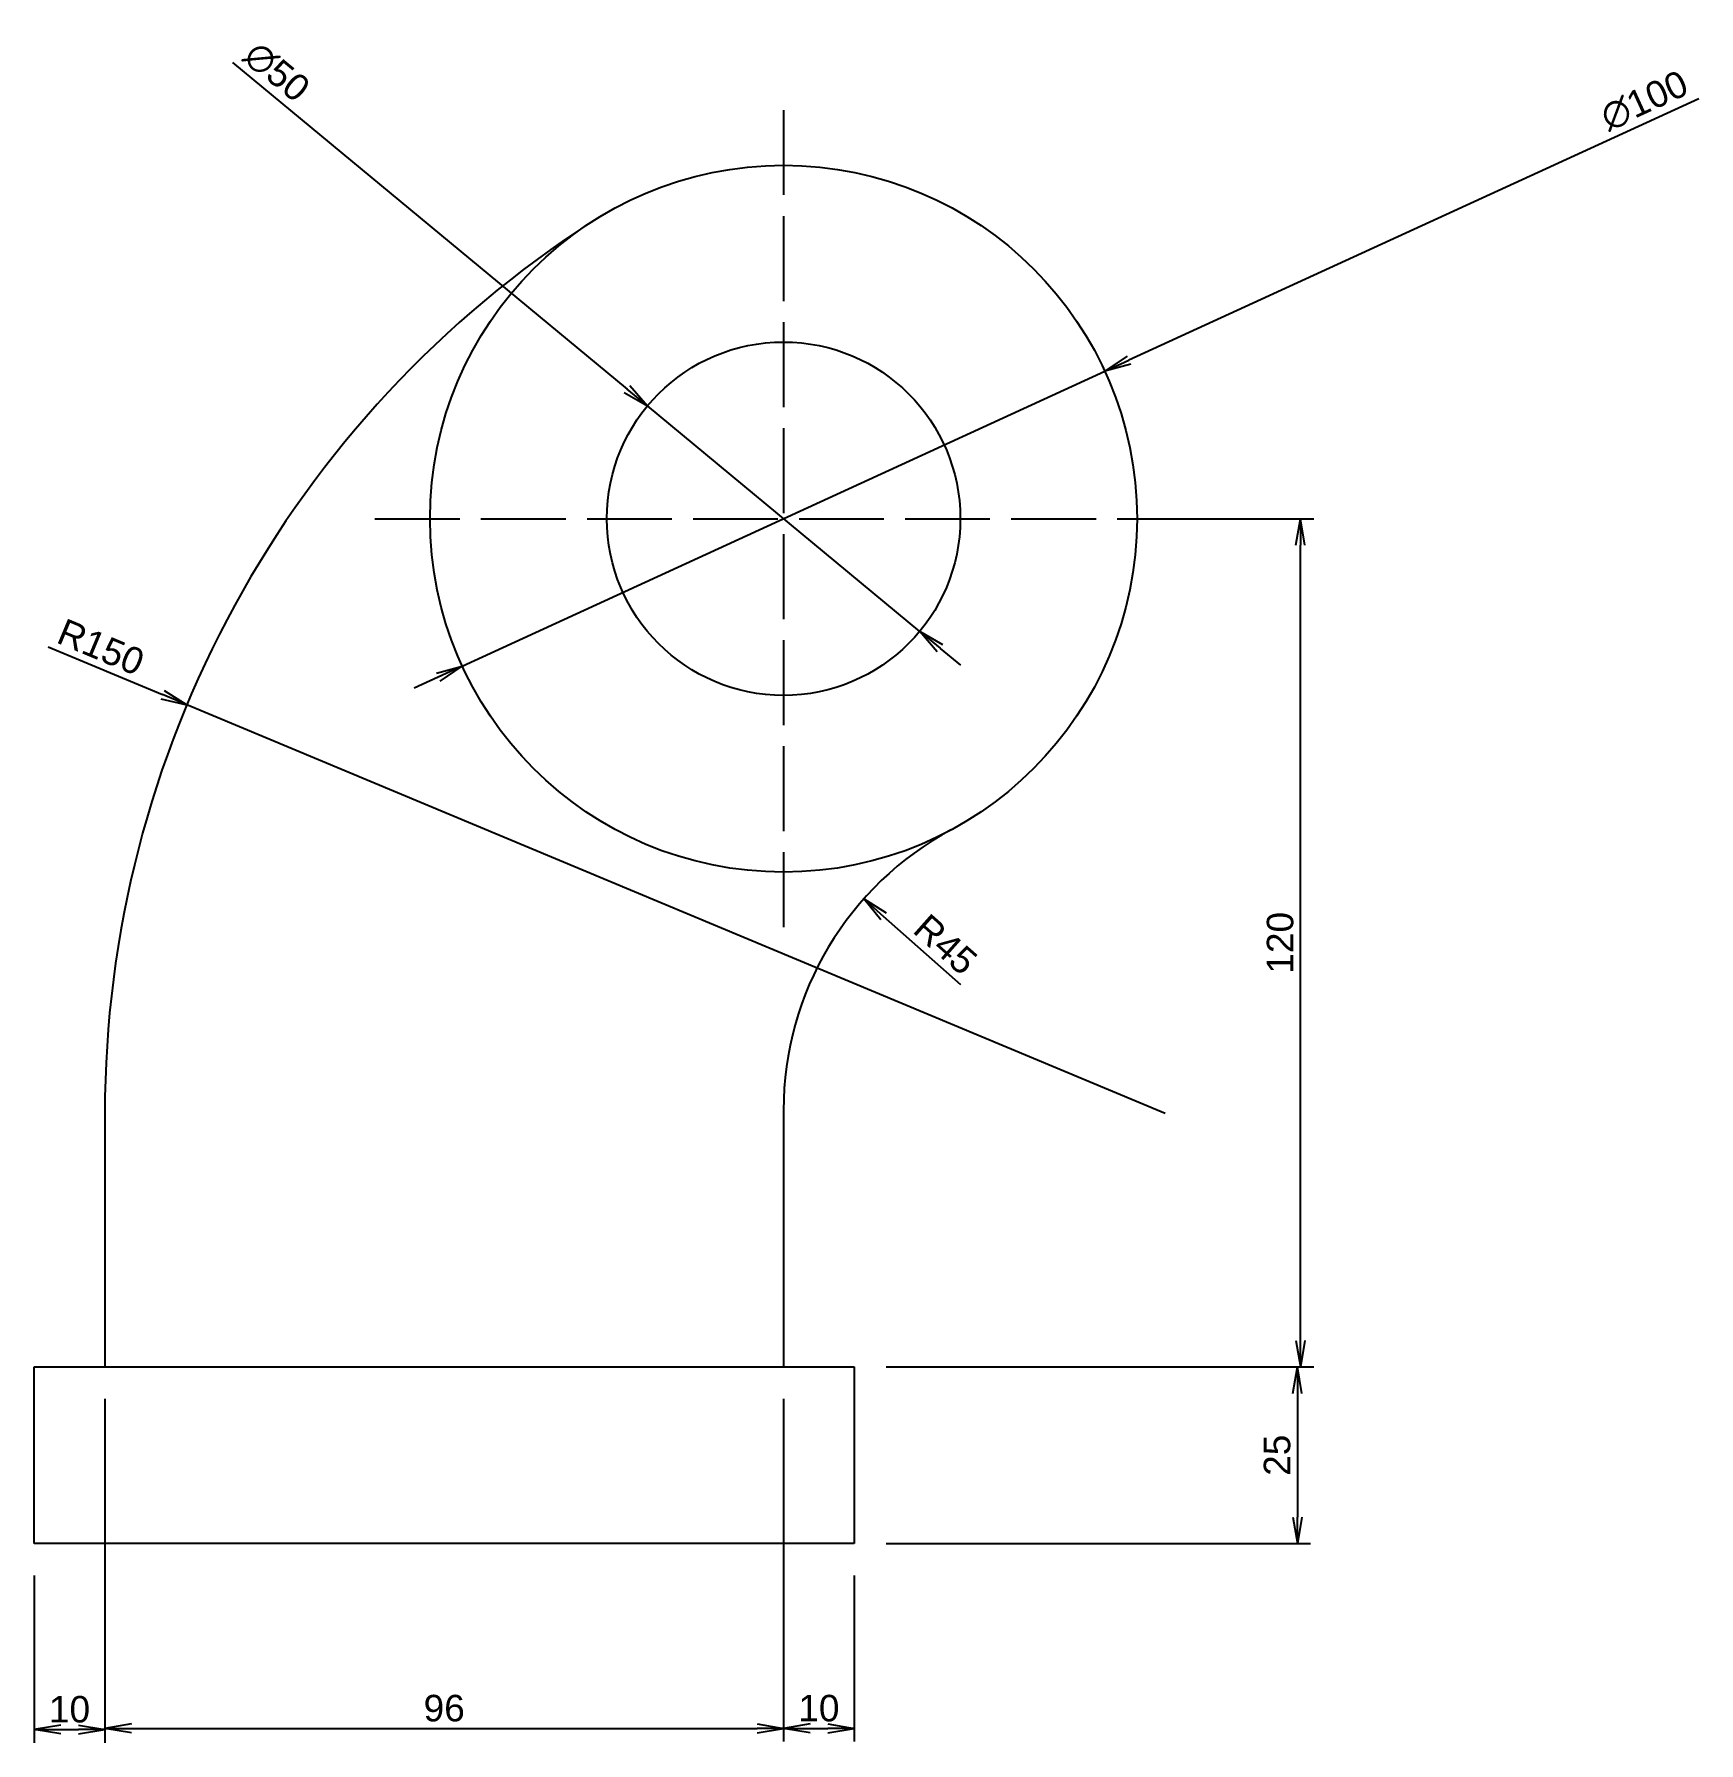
# Model space of a CAD drawing. Header units: millimetres. Extents: x 1752 to 1988, y 1455 to 1696.
import ezdxf

# ---------------------------------------------------------------- set-up
doc = ezdxf.new("R2010")
doc.units = ezdxf.units.MM
doc.linetypes.add('ACAD_ISO02W100', pattern=[15, 12, -3])
doc.styles.get("Standard").update_dxf_attribs({"font": 'arial.ttf'})
doc.dimstyles.new('ISO-25', dxfattribs={"dimscale": 1.5, "dimtxt": 2.5, "dimasz": 2.5, "dimexe": 1.25, "dimexo": 3, "dimtad": 1, "dimdec": 0, "dimtxsty": 'Standard', "dimblk": 'OPEN', "dimcen": 2.5, "dimadec": 0, "dimazin": 0, "dimtfac": 1, "dimtdec": 0, "dimtmove": 0, "dimatfit": 3, "dimfxl": 1, "dimarcsym": 0})

# ---------------------------------------------------------------- blocks, each defined once
blk = doc.blocks.new('_Open')
at = {"color": 0, "linetype": 'ByBlock', "lineweight": -2}
for p, q in [((-1, 0.167), (0, 0)), ((-1, -0.167), (0, 0)), ((0, 0), (-1, 0))]:
    blk.add_line(p, q, dxfattribs=at)
blk = doc.blocks.new('*D3')
at = {"color": 0, "lineweight": -2, "transparency": 16777216}
for p, q in [((1762.37, 1503.23), (1762.37, 1454.54)), ((1752.37, 1478.23), (1752.37, 1454.54)), ((1756.12, 1456.42), (1758.62, 1456.42))]:
    blk.add_line(p, q, dxfattribs=at)
at = {"layer": 'Defpoints', "color": 0, "transparency": 16777216}
for p in [(1762.37, 1507.73), (1752.37, 1482.73), (1762.37, 1456.42)]:
    blk.add_point(p, dxfattribs=at)
at = {"color": 0, "lineweight": -2, "transparency": 16777216, "xscale": 3.75, "yscale": 3.75, "zscale": 3.75, "rotation": 180}
blk.add_blockref('_Open', (1752.37, 1456.42), dxfattribs=at)
at = {"color": 0, "lineweight": -2, "transparency": 16777216, "xscale": 3.75, "yscale": 3.75, "zscale": 3.75}
blk.add_blockref('_Open', (1762.37, 1456.42), dxfattribs=at)
at = {"color": 0, "transparency": 16777216, "insert": (1757.37, 1459.27), "char_height": 3.75, "attachment_point": 5}
blk.add_mtext('10', dxfattribs=at)
blk = doc.blocks.new('*D4')
at = {"color": 0, "lineweight": -2, "transparency": 16777216}
for p, q in [((1858.37, 1503.23), (1858.37, 1454.71)), ((1762.37, 1478.23), (1762.37, 1454.71)), ((1766.12, 1456.58), (1854.62, 1456.58))]:
    blk.add_line(p, q, dxfattribs=at)
at = {"layer": 'Defpoints', "color": 0, "transparency": 16777216}
for p in [(1858.37, 1507.73), (1762.37, 1482.73), (1858.37, 1456.58)]:
    blk.add_point(p, dxfattribs=at)
at = {"color": 0, "lineweight": -2, "transparency": 16777216, "xscale": 3.75, "yscale": 3.75, "zscale": 3.75, "rotation": 180}
blk.add_blockref('_Open', (1762.37, 1456.58), dxfattribs=at)
at = {"color": 0, "lineweight": -2, "transparency": 16777216, "xscale": 3.75, "yscale": 3.75, "zscale": 3.75}
blk.add_blockref('_Open', (1858.37, 1456.58), dxfattribs=at)
at = {"color": 0, "transparency": 16777216, "insert": (1810.37, 1459.43), "char_height": 3.75, "attachment_point": 5}
blk.add_mtext('96', dxfattribs=at)
blk = doc.blocks.new('*D5')
at = {"color": 0, "lineweight": -2, "transparency": 16777216}
for p, q in [((1858.37, 1478.23), (1858.37, 1454.71)), ((1868.37, 1478.23), (1868.37, 1454.71)), ((1862.12, 1456.58), (1864.62, 1456.58))]:
    blk.add_line(p, q, dxfattribs=at)
at = {"layer": 'Defpoints', "color": 0, "transparency": 16777216}
for p in [(1858.37, 1482.73), (1868.37, 1482.73), (1868.37, 1456.58)]:
    blk.add_point(p, dxfattribs=at)
at = {"color": 0, "lineweight": -2, "transparency": 16777216, "xscale": 3.75, "yscale": 3.75, "zscale": 3.75, "rotation": 180}
blk.add_blockref('_Open', (1858.37, 1456.58), dxfattribs=at)
at = {"color": 0, "lineweight": -2, "transparency": 16777216, "xscale": 3.75, "yscale": 3.75, "zscale": 3.75}
blk.add_blockref('_Open', (1868.37, 1456.58), dxfattribs=at)
at = {"color": 0, "transparency": 16777216, "insert": (1863.37, 1459.43), "char_height": 3.75, "attachment_point": 5}
blk.add_mtext('10', dxfattribs=at)
blk = doc.blocks.new('*D6')
at = {"color": 0, "lineweight": -2, "transparency": 16777216}
for p, q in [((1872.87, 1507.73), (1932.93, 1507.73)), ((1931.05, 1503.98), (1931.05, 1486.48)), ((1872.87, 1482.73), (1932.93, 1482.73))]:
    blk.add_line(p, q, dxfattribs=at)
at = {"layer": 'Defpoints', "color": 0, "transparency": 16777216}
for p in [(1868.37, 1507.73), (1868.37, 1482.73), (1931.05, 1482.73)]:
    blk.add_point(p, dxfattribs=at)
at = {"color": 0, "lineweight": -2, "transparency": 16777216, "xscale": 3.75, "yscale": 3.75, "zscale": 3.75}
for p, rotation in [((1931.05, 1507.73), 90), ((1931.05, 1482.73), 270)]:
    blk.add_blockref('_Open', p, dxfattribs=dict(at, rotation=rotation))
at = {"color": 0, "transparency": 16777216, "insert": (1928.2, 1495.23), "char_height": 3.75, "attachment_point": 5, "rotation": 90}
blk.add_mtext('25', dxfattribs=at)
blk = doc.blocks.new('*D7')
at = {"color": 0, "lineweight": -2, "transparency": 16777216}
for p, q in [((1911.71, 1627.73), (1933.36, 1627.73)), ((1931.48, 1511.48), (1931.48, 1623.98)), ((1872.87, 1507.73), (1933.36, 1507.73))]:
    blk.add_line(p, q, dxfattribs=at)
at = {"layer": 'Defpoints', "color": 0, "transparency": 16777216}
for p in [(1907.21, 1627.73), (1931.48, 1627.73), (1868.37, 1507.73)]:
    blk.add_point(p, dxfattribs=at)
at = {"color": 0, "lineweight": -2, "transparency": 16777216, "xscale": 3.75, "yscale": 3.75, "zscale": 3.75}
for p, rotation in [((1931.48, 1627.73), 90), ((1931.48, 1507.73), 270)]:
    blk.add_blockref('_Open', p, dxfattribs=dict(at, rotation=rotation))
at = {"color": 0, "transparency": 16777216, "insert": (1928.63, 1567.73), "char_height": 3.75, "attachment_point": 5, "rotation": 90}
blk.add_mtext('120', dxfattribs=at)
blk = doc.blocks.new('*D8')
at = {"color": 0, "lineweight": -2, "transparency": 16777216}
for p, q in [((1780.43, 1692.27), (1836.23, 1646.07)), ((1877.63, 1611.79), (1839.12, 1643.68)), ((1880.51, 1609.39), (1883.4, 1607))]:
    blk.add_line(p, q, dxfattribs=at)
at = {"layer": 'Defpoints', "color": 0, "transparency": 16777216}
for p in [(1839.12, 1643.68), (1877.63, 1611.79)]:
    blk.add_point(p, dxfattribs=at)
at = {"color": 0, "lineweight": -2, "transparency": 16777216, "xscale": 3.75, "yscale": 3.75, "zscale": 3.75}
for p, rotation in [((1839.12, 1643.68), 320.3703217168817), ((1877.63, 1611.79), 140.3703217168817)]:
    blk.add_blockref('_Open', p, dxfattribs=dict(at, rotation=rotation))
at = {"color": 0, "transparency": 16777216, "insert": (1786.68, 1690.94), "char_height": 3.75, "attachment_point": 5, "rotation": 320.3703}
blk.add_mtext('∅50', dxfattribs=at)
blk = doc.blocks.new('*D9')
at = {"color": 0, "lineweight": -2, "transparency": 16777216}
for p, q in [((1987.84, 1687.15), (1907.22, 1650.15)), ((1812.93, 1606.88), (1903.81, 1648.59)), ((1809.52, 1605.31), (1806.11, 1603.75))]:
    blk.add_line(p, q, dxfattribs=at)
at = {"layer": 'Defpoints', "color": 0, "transparency": 16777216}
for p in [(1903.81, 1648.59), (1812.93, 1606.88)]:
    blk.add_point(p, dxfattribs=at)
at = {"color": 0, "lineweight": -2, "transparency": 16777216, "xscale": 3.75, "yscale": 3.75, "zscale": 3.75}
for p, rotation in [((1903.81, 1648.59), 204.6502884018859), ((1812.93, 1606.88), 24.65028840188591)]:
    blk.add_blockref('_Open', p, dxfattribs=dict(at, rotation=rotation))
at = {"color": 0, "transparency": 16777216, "insert": (1980.14, 1686.87), "char_height": 3.75, "attachment_point": 5, "rotation": 24.6503}
blk.add_mtext('∅100', dxfattribs=at)
blk = doc.blocks.new('*D11')
at = {"color": 0, "lineweight": -2, "transparency": 16777216}
for p, q in [((1754.37, 1609.58), (1770.51, 1602.84)), ((1912.37, 1543.57), (1773.97, 1601.39))]:
    blk.add_line(p, q, dxfattribs=at)
at = {"layer": 'Defpoints', "color": 0, "transparency": 16777216}
for p in [(1773.97, 1601.39), (1912.37, 1543.57)]:
    blk.add_point(p, dxfattribs=at)
at = {"color": 0, "lineweight": -2, "transparency": 16777216, "xscale": 3.75, "yscale": 3.75, "zscale": 3.75, "rotation": 337.3248623914556}
blk.add_blockref('_Open', (1773.97, 1601.39), dxfattribs=at)
at = {"color": 0, "transparency": 16777216, "insert": (1761.81, 1609.56), "char_height": 3.75, "attachment_point": 5, "rotation": 337.3249}
blk.add_mtext('R150', dxfattribs=at)
blk = doc.blocks.new('*D12')
at = {"color": 0, "lineweight": -2, "transparency": 16777216}
blk.add_line((1883.46, 1561.76), (1872.53, 1571.46), dxfattribs=at)
at = {"layer": 'Defpoints', "color": 0, "transparency": 16777216}
for p in [(1869.73, 1573.95), (1903.37, 1544.07)]:
    blk.add_point(p, dxfattribs=at)
at = {"color": 0, "lineweight": -2, "transparency": 16777216, "xscale": 3.75, "yscale": 3.75, "zscale": 3.75, "rotation": 138.3864047291455}
blk.add_blockref('_Open', (1869.73, 1573.95), dxfattribs=at)
at = {"color": 0, "transparency": 16777216, "insert": (1881.28, 1567.49), "char_height": 3.75, "attachment_point": 5, "rotation": 318.3864}
blk.add_mtext('R45', dxfattribs=at)

msp = doc.modelspace()

# ---------------------------------------------------------------- linework, layer by layer
at = {"linetype": 'ACAD_ISO02W100'}
for p, q in [((1858.37, 1685.53), (1858.37, 1569.94)), ((1800.57, 1627.73), (1916.17, 1627.73))]:
    msp.add_line(p, q, dxfattribs=at)
for p, q in [((1762.37, 1543.57), (1762.37, 1507.73)), ((1858.37, 1544.07), (1858.37, 1507.73)), ((1752.37, 1507.73), (1762.37, 1507.73)), ((1752.37, 1482.73), (1752.37, 1507.73)), ((1762.37, 1507.73), (1858.37, 1507.73)), ((1858.37, 1507.73), (1868.37, 1507.73)), ((1868.37, 1507.73), (1868.37, 1482.73)), ((1868.37, 1482.73), (1752.37, 1482.73))]:
    msp.add_line(p, q)
for radius in [50, 50, 25]:
    msp.add_circle((1858.37, 1627.73), radius)
for centre, radius, start in [((1912.37, 1543.57), 150, 122.6836), ((1903.37, 1544.07), 45, 118.2737)]:
    msp.add_arc(centre, radius, start, 180)

# ---------------------------------------------------------------- dimensions: what is measured, and where the dimension line sits
for p1, p2, picture, middle in [((1877.63, 1611.79), (1839.12, 1643.68), '*D8', (1784.79, 1688.67)), ((1812.93, 1606.88), (1903.81, 1648.59), '*D9', (1981.38, 1684.18))]:
    dim = msp.add_diameter_dim_2p(p1=p1, p2=p2, dimstyle='ISO-25')
    dim.commit()
    dim.dimension.update_dxf_attribs({"geometry": picture, "text_midpoint": middle, "dimtype": 163})
for base, p2, picture, middle in [((1931.48, 1627.73), (1907.21, 1627.73), '*D7', (1931.48, 1567.73)), ((1931.05, 1482.73), (1868.37, 1482.73), '*D6', (1931.05, 1495.23))]:
    dim = msp.add_linear_dim(base=base, p1=(1868.37, 1507.73), p2=p2, angle=90, dimstyle='ISO-25')
    dim.commit()
    dim.dimension.update_dxf_attribs({"geometry": picture, "text_midpoint": middle, "dimtype": 160})
dim = msp.add_radius_dim(center=(1912.37, 1543.57), mpoint=(1773.97, 1601.39), dimstyle='ISO-25')
dim.commit()
dim.dimension.update_dxf_attribs({"geometry": '*D11', "text_midpoint": (1761.81, 1609.56)})
dim = msp.add_radius_dim(center=(1903.37, 1544.07), mpoint=(1869.73, 1573.95), dimstyle='ISO-25')
dim.commit()
dim.dimension.update_dxf_attribs({"geometry": '*D12', "text_midpoint": (1879.4, 1565.36), "dimtype": 164})
for base, p1, p2, picture, middle in [((1762.37, 1456.42), (1752.37, 1482.73), (1762.37, 1507.73), '*D3', (1757.37, 1459.27)), ((1858.37, 1456.58), (1762.37, 1482.73), (1858.37, 1507.73), '*D4', (1810.37, 1459.43)), ((1868.37, 1456.58), (1858.37, 1482.73), (1868.37, 1482.73), '*D5', (1863.37, 1459.43))]:
    dim = msp.add_linear_dim(base=base, p1=p1, p2=p2, dimstyle='ISO-25')
    dim.commit()
    dim.dimension.update_dxf_attribs({"geometry": picture, "text_midpoint": middle})

doc.saveas('drawing.dxf')
